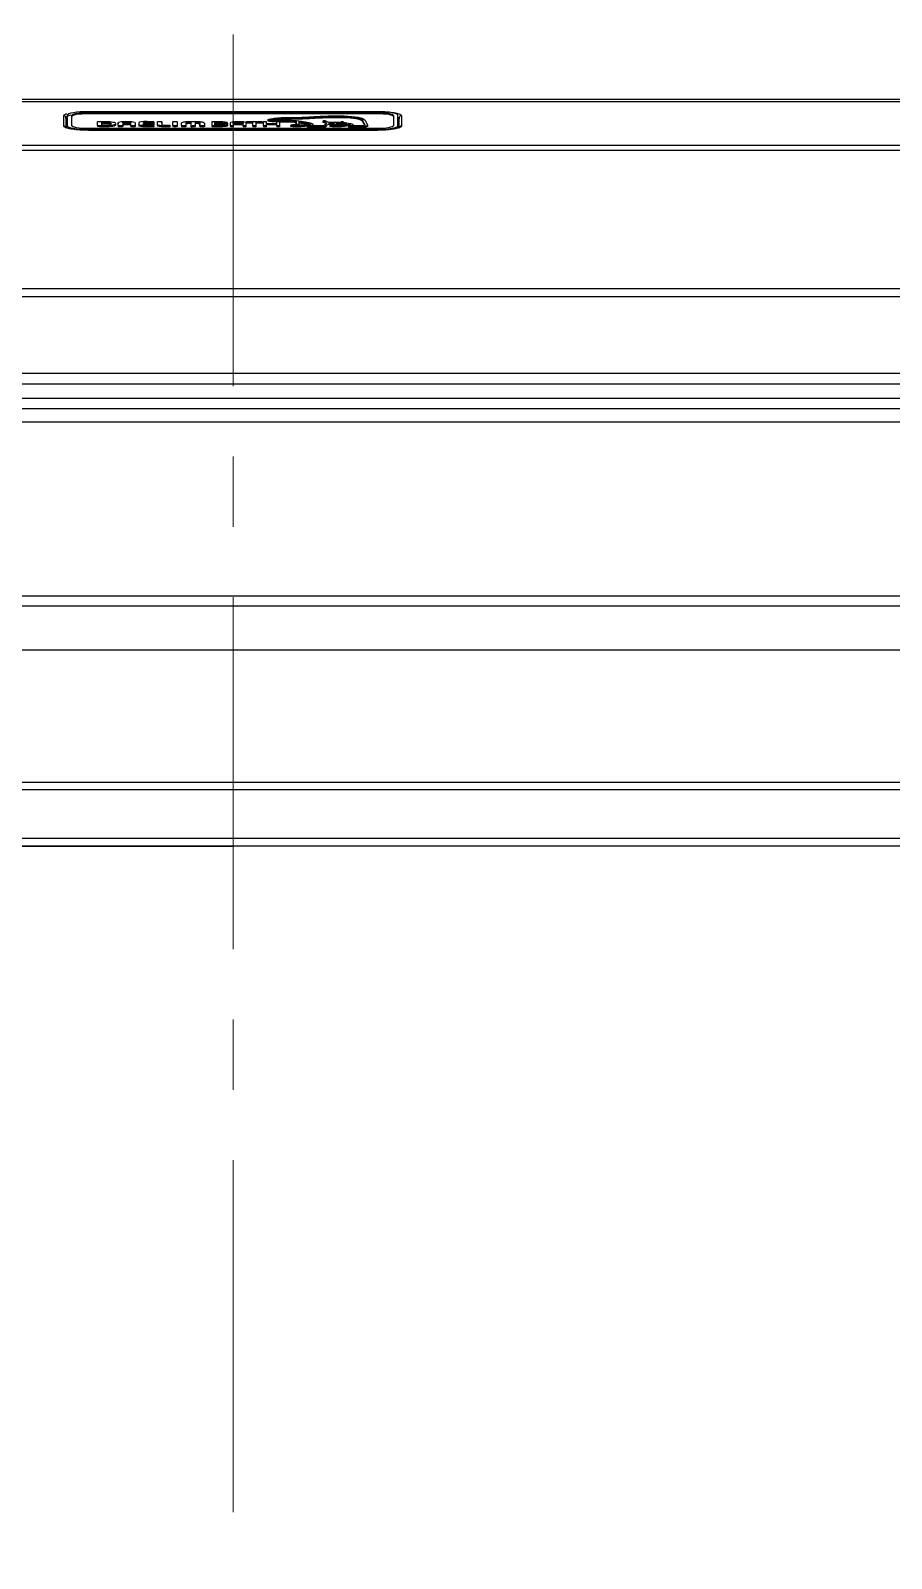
# Model space of a CAD drawing. Extents: x 612 to 6849, y -547 to 2005.
# Drawn here: x 2198.3 to 2320.7, y 98.2 to 315.4 of the extents above; entities that cross this region are included whole.
import ezdxf

# ---------------------------------------------------------------- set-up
doc = ezdxf.new("R2010")
doc.units = 0
doc.header["$LTSCALE"] = 20
doc.header["$MEASUREMENT"] = 0
doc.linetypes.add('CENTER', pattern=[2, 1.25, -0.25, 0.25, -0.25])
doc.layers.add('1', color=7, linetype='CONTINUOUS')

msp = doc.modelspace()

# ---------------------------------------------------------------- linework, layer by layer
at = {"layer": '1', "color": 1, "linetype": 'CENTER', "lineweight": 0, "ltscale": 2}
msp.add_line((2227.07, -215.16), (2227.07, 315.39), dxfattribs=at)
at = {"layer": '1', "color": 7, "linetype": 'Continuous'}
for p, q in [((2379.1, 305.58), (2075.04, 305.58)), ((2379.1, 305.27), (2075.04, 305.27)), ((2203, 301.82), (2203, 303.29)), ((2203.3, 303), (2203.3, 301.52)), ((2203.5, 303.34), (2203.5, 301.87)), ((2203.5, 301.57), (2203.5, 301.87)), ((2204.13, 301.87), (2204.13, 303.34)), ((2206.49, 303.87), (2206.49, 303.9)), ((2206.49, 303.9), (2247.5, 303.9)), ((2247.5, 303.86), (2206.49, 303.86)), ((2206.49, 303.75), (2206.49, 303.61)), ((2206.49, 303.75), (2247.5, 303.75)), ((2206.49, 303.61), (2247.5, 303.61)), ((2207.78, 301.91), (2207.78, 302.42)), ((2207.78, 301.91), (2207.78, 301.76)), ((2208.41, 301.96), (2208.41, 302.37)), ((2208.68, 301.86), (2208.68, 301.71)), ((2209.67, 301.89), (2209.67, 301.74)), ((2209.71, 302.23), (2209.71, 302.11)), ((2210.74, 301.9), (2210.74, 302.29)), ((2210.74, 301.9), (2210.74, 301.75)), ((2210.93, 301.87), (2210.93, 301.72)), ((2212.51, 302.22), (2211.37, 302.22)), ((2212.51, 302.13), (2211.37, 302.13)), ((2211.37, 302.13), (2211.37, 301.9)), ((2212.51, 301.98), (2211.37, 301.98)), ((2211.37, 301.9), (2211.37, 301.75)), ((2211.8, 302.37), (2211.8, 302.22)), ((2212.07, 302.37), (2212.07, 302.22)), ((2212.51, 302.29), (2212.51, 302.22)), ((2212.51, 301.9), (2212.51, 302.13)), ((2212.51, 301.9), (2212.51, 301.75)), ((2212.71, 301.87), (2212.71, 301.72)), ((2213.14, 302.29), (2213.14, 301.9)), ((2213.14, 301.9), (2213.14, 301.75)), ((2213.69, 302.31), (2213.69, 302.02)), ((2213.69, 302.02), (2213.69, 301.87)), ((2215.59, 302.22), (2214.33, 302.22)), ((2214.33, 302.02), (2214.33, 302.13)), ((2214.76, 302.37), (2214.76, 302.22)), ((2215.74, 302.37), (2214.76, 302.37)), ((2215.79, 301.96), (2214.76, 301.96)), ((2215.58, 302.13), (2215.58, 301.98)), ((2215.74, 302.22), (2215.68, 302.22)), ((2215.74, 302.46), (2215.79, 302.46)), ((2215.74, 302.37), (2215.74, 302.22)), ((2215.79, 302.37), (2215.74, 302.37)), ((2215.79, 302.22), (2215.74, 302.22)), ((2215.79, 301.87), (2215.75, 301.87)), ((2215.75, 301.87), (2215.75, 301.72)), ((2215.78, 302.19), (2215.78, 302.04)), ((2215.79, 302.37), (2215.79, 302.46)), ((2215.79, 302.37), (2215.79, 302.22)), ((2215.79, 301.87), (2215.79, 301.96)), ((2215.79, 301.87), (2215.79, 301.72)), ((2216.32, 302.05), (2216.32, 302.43)), ((2216.32, 302.05), (2216.32, 301.9)), ((2216.52, 302.46), (2216.76, 302.46)), ((2216.54, 301.9), (2216.54, 301.76)), ((2217.29, 301.86), (2217.29, 301.71)), ((2217.35, 301.96), (2218.07, 301.96)), ((2218.03, 301.87), (2218.03, 301.72)), ((2218.07, 301.87), (2218.03, 301.87)), ((2218.07, 301.96), (2218.07, 301.87)), ((2218.07, 301.87), (2218.07, 301.72)), ((2218.49, 301.9), (2218.49, 302.43)), ((2218.49, 301.9), (2218.49, 301.76)), ((2218.69, 302.46), (2218.93, 302.46)), ((2218.93, 301.87), (2218.69, 301.87)), ((2218.69, 301.87), (2218.69, 301.72)), ((2218.93, 301.87), (2218.93, 301.72)), ((2219.12, 302.43), (2219.12, 301.9)), ((2219.12, 301.9), (2219.12, 301.76)), ((2219.72, 301.9), (2219.72, 302.21)), ((2219.72, 301.9), (2219.72, 301.75)), ((2219.91, 301.87), (2219.91, 301.72)), ((2220.16, 301.87), (2219.91, 301.87)), ((2220.16, 301.87), (2220.16, 301.72)), ((2220.28, 301.87), (2220.28, 301.73)), ((2220.35, 302.25), (2220.35, 301.9)), ((2220.35, 302.25), (2220.35, 302.1)), ((2220.35, 302.1), (2220.35, 301.75)), ((2220.35, 301.9), (2220.35, 301.75)), ((2220.49, 302.34), (2220.49, 302.19)), ((2221.04, 302.36), (2221.04, 301.9)), ((2221.04, 301.9), (2221.04, 301.75)), ((2221.47, 301.87), (2221.24, 301.87)), ((2221.24, 301.87), (2221.24, 301.72)), ((2221.47, 301.87), (2221.47, 301.72)), ((2221.67, 302.36), (2221.67, 301.9)), ((2221.67, 301.9), (2221.67, 301.75)), ((2222.21, 302.34), (2222.21, 302.19)), ((2222.35, 302.25), (2222.35, 302.1)), ((2222.35, 301.9), (2222.35, 302.25)), ((2222.35, 301.75), (2222.35, 302.1)), ((2222.35, 301.9), (2222.35, 301.75)), ((2222.79, 301.87), (2222.55, 301.87)), ((2222.55, 301.87), (2222.55, 301.72)), ((2222.79, 301.87), (2222.79, 301.72)), ((2222.99, 302.21), (2222.99, 301.9)), ((2222.99, 301.9), (2222.99, 301.75)), ((2224.07, 301.89), (2224.07, 302.43)), ((2224.07, 301.89), (2224.07, 301.74)), ((2224.2, 301.87), (2224.2, 301.72)), ((2224.47, 302.2), (2224.47, 302.39)), ((2225.19, 302.2), (2224.47, 302.2)), ((2224.47, 301.93), (2224.47, 302.14)), ((2224.47, 302.14), (2225.25, 302.14)), ((2224.47, 301.99), (2225.25, 301.99)), ((2224.68, 301.86), (2224.68, 301.71)), ((2225.2, 302.39), (2225.2, 302.25)), ((2225.25, 302.14), (2225.25, 301.99)), ((2225.79, 301.89), (2225.79, 301.74)), ((2226.09, 302.21), (2226.09, 302.13)), ((2226.28, 302.04), (2226.28, 301.89)), ((2226.7, 301.88), (2226.7, 302.3)), ((2226.7, 301.88), (2226.7, 301.73)), ((2227.02, 301.87), (2226.78, 301.87)), ((2226.78, 301.87), (2226.78, 301.72)), ((2227.02, 301.87), (2227.02, 301.72)), ((2227.1, 302.2), (2227.1, 302.3)), ((2228.48, 302.2), (2227.1, 302.2)), ((2227.1, 302.14), (2227.1, 301.88)), ((2228.48, 302.14), (2227.1, 302.14)), ((2228.48, 301.99), (2227.1, 301.99)), ((2227.1, 301.88), (2227.1, 301.73)), ((2227.67, 302.4), (2227.67, 302.25)), ((2228.37, 302.37), (2228.37, 302.23)), ((2228.48, 302.3), (2228.48, 302.2)), ((2228.48, 301.88), (2228.48, 302.14)), ((2228.48, 301.88), (2228.48, 301.73)), ((2228.56, 301.87), (2228.56, 301.72)), ((2228.8, 301.87), (2228.56, 301.87)), ((2228.8, 301.87), (2228.8, 301.72)), ((2228.88, 302.3), (2228.88, 301.88)), ((2228.88, 301.88), (2228.88, 301.73)), ((2228.96, 302.41), (2228.96, 302.44)), ((2228.96, 302.41), (2228.96, 302.26)), ((2229.03, 302.45), (2231.13, 302.45)), ((2229.88, 302.39), (2229.03, 302.39)), ((2229.03, 302.39), (2229.03, 302.25)), ((2229.88, 302.25), (2229.03, 302.25)), ((2229.88, 301.88), (2229.88, 302.39)), ((2229.88, 301.88), (2229.88, 301.73)), ((2229.96, 301.87), (2229.96, 301.72)), ((2230.2, 301.87), (2229.96, 301.87)), ((2230.2, 301.87), (2230.2, 301.72)), ((2230.28, 302.39), (2230.28, 301.88)), ((2231.13, 302.39), (2230.28, 302.39)), ((2231.13, 302.25), (2230.28, 302.25)), ((2230.28, 301.88), (2230.28, 301.73)), ((2231.13, 302.39), (2231.13, 302.25)), ((2231.21, 302.44), (2231.21, 302.41)), ((2231.21, 302.41), (2231.21, 302.26)), ((2231.39, 301.88), (2231.39, 302.44)), ((2231.39, 301.88), (2231.39, 301.73)), ((2231.47, 302.45), (2231.7, 302.45)), ((2231.47, 301.87), (2231.47, 301.72)), ((2231.7, 301.87), (2231.47, 301.87)), ((2231.7, 301.87), (2231.7, 301.72)), ((2231.79, 302.44), (2231.79, 302.2)), ((2231.79, 302.2), (2233.27, 302.2)), ((2233.27, 302.14), (2231.79, 302.14)), ((2231.79, 302.14), (2231.79, 301.88)), ((2233.27, 301.99), (2231.79, 301.99)), ((2231.79, 301.88), (2231.79, 301.73)), ((2232.54, 302.85), (2232.55, 302.86)), ((2232.87, 302.82), (2232.89, 302.83)), ((2232.87, 302.82), (2232.87, 302.67)), ((2232.87, 302.67), (2232.89, 302.68)), ((2232.89, 302.83), (2232.89, 302.68)), ((2233.04, 302.79), (2233.04, 302.65)), ((2233.21, 302.54), (2233.21, 302.4)), ((2233.7, 302.54), (2233.21, 302.54)), ((2233.27, 302.39), (2233.21, 302.4)), ((2233.72, 302.6), (2233.23, 302.61)), ((2233.27, 302.2), (2233.27, 302.44)), ((2233.27, 301.88), (2233.27, 302.14)), ((2233.27, 301.88), (2233.27, 301.73)), ((2233.35, 302.45), (2233.58, 302.45)), ((2233.35, 301.87), (2233.35, 301.72)), ((2233.58, 301.87), (2233.35, 301.87)), ((2233.36, 302.75), (2233.36, 302.61)), ((2233.58, 301.87), (2233.58, 301.72)), ((2233.66, 302.44), (2233.66, 301.88)), ((2233.7, 302.39), (2233.66, 302.39)), ((2233.66, 301.88), (2233.66, 301.73)), ((2233.7, 302.54), (2233.7, 302.39)), ((2234.46, 303.03), (2234.93, 303.03)), ((2234.47, 302.96), (2234.47, 302.82)), ((2234.47, 302.96), (2234.93, 302.96)), ((2234.47, 302.82), (2234.52, 302.82)), ((2234.53, 302.87), (2234.53, 302.72)), ((2234.72, 302.87), (2234.72, 302.73)), ((2234.81, 302.8), (2234.81, 302.65)), ((2234.93, 302.96), (2234.93, 302.94)), ((2234.99, 302.79), (2234.99, 302.64)), ((2235.76, 301.98), (2235.76, 301.93)), ((2236.76, 301.93), (2235.76, 301.93)), ((2235.76, 301.87), (2235.76, 301.72)), ((2236.76, 301.87), (2235.76, 301.87)), ((2235.94, 302.48), (2235.94, 302.33)), ((2236.76, 301.87), (2236.76, 301.72)), ((2238.03, 302.13), (2238.03, 301.98)), ((2238.14, 301.88), (2238.14, 301.83)), ((2239.87, 302.51), (2239.87, 302.36)), ((2240.84, 301.95), (2240.84, 301.81)), ((2241.32, 301.98), (2241.32, 301.93)), ((2242.47, 301.93), (2241.33, 301.93)), ((2241.36, 301.87), (2241.36, 301.72)), ((2242.47, 301.87), (2241.36, 301.87)), ((2241.37, 302.26), (2241.37, 302.12)), ((2241.42, 302.21), (2241.42, 302.16)), ((2242.47, 301.87), (2242.47, 301.72)), ((2242.7, 302.26), (2242.7, 302.11)), ((2243.5, 302.08), (2243.5, 301.94)), ((2245.45, 302.64), (2245.45, 302.49)), ((2245.45, 302.64), (2245.5, 302.51)), ((2245.45, 302.49), (2245.5, 302.37)), ((2245.5, 302.51), (2245.5, 302.37)), ((2245.61, 302.31), (2245.82, 301.99)), ((2245.61, 302.31), (2245.61, 302.17)), ((2245.61, 302.17), (2245.82, 301.85)), ((2245.83, 302.64), (2245.88, 302.52)), ((2245.98, 302.32), (2246.19, 302)), ((2247.5, 303.87), (2247.5, 303.9)), ((2247.5, 303.75), (2247.5, 303.61)), ((2249.86, 303.34), (2249.86, 301.87)), ((2250.5, 301.87), (2250.5, 303.34)), ((2250.5, 301.57), (2250.5, 301.87)), ((2250.7, 301.52), (2250.7, 303)), ((2251, 303.29), (2251, 301.82)), ((2247.5, 301.46), (2206.49, 301.46)), ((2206.49, 301.22), (2206.49, 301.35)), ((2206.49, 301.35), (2247.5, 301.35)), ((2247.5, 301.21), (2206.49, 301.21)), ((2247.5, 301.21), (2206.49, 301.21)), ((2206.49, 301.21), (2206.49, 301.21)), ((2215.79, 301.72), (2215.75, 301.72)), ((2218.07, 301.72), (2218.03, 301.72)), ((2218.93, 301.72), (2218.69, 301.72)), ((2220.16, 301.72), (2219.91, 301.72)), ((2221.47, 301.72), (2221.24, 301.72)), ((2222.79, 301.72), (2222.55, 301.72)), ((2227.02, 301.72), (2226.78, 301.72)), ((2228.8, 301.72), (2228.56, 301.72)), ((2230.2, 301.72), (2229.96, 301.72)), ((2231.7, 301.72), (2231.47, 301.72)), ((2233.58, 301.72), (2233.35, 301.72)), ((2236.76, 301.72), (2235.76, 301.72)), ((2238.1, 301.77), (2238.1, 301.62)), ((2239.53, 301.77), (2238.1, 301.77)), ((2239.53, 301.62), (2238.1, 301.62)), ((2239.53, 301.83), (2238.11, 301.83)), ((2239.53, 301.77), (2239.53, 301.62)), ((2242.47, 301.72), (2241.36, 301.72)), ((2245.38, 301.77), (2243.96, 301.77)), ((2243.96, 301.77), (2243.96, 301.62)), ((2245.38, 301.62), (2243.96, 301.62)), ((2245.38, 301.83), (2243.98, 301.83)), ((2245.38, 301.77), (2245.38, 301.62)), ((2247.5, 301.22), (2247.5, 301.35)), ((2247.5, 301.21), (2247.5, 301.21)), ((2082.54, 299.12), (2371.6, 299.12)), ((2082.54, 298.37), (2371.6, 298.37)), ((2028.95, 278.72), (2425.19, 278.72)), ((2425.09, 277.56), (2029.05, 277.56)), ((2084.8, 266.7), (2369.34, 266.7)), ((2369.34, 265.14), (2084.8, 265.14)), ((2084.8, 263.15), (2369.34, 263.15)), ((2084.8, 261.7), (2369.34, 261.7)), ((2369.74, 259.74), (2084.39, 259.74)), ((2083.75, 235.06), (2370.39, 235.06)), ((2370.39, 233.56), (2083.75, 233.56)), ((2365.51, 227.34), (2088.63, 227.34)), ((2087.66, 208.56), (2366.48, 208.56)), ((2366.48, 207.47), (2087.66, 207.47)), ((2113.08, 200.59), (2341.05, 200.59)), ((2036.46, 199.47), (2227.07, 199.47)), ((2342.3, 199.47), (2111.83, 199.47)), ((2417.67, 199.47), (2227.07, 199.47))]:
    msp.add_line(p, q, dxfattribs=at)
for centre, start_param, end_param in [((2203, 303), 3.141593, 4.712389), ((2251, 303), 4.712389, 6.283185), ((2203, 301.52), 3.141593, 4.712389), ((2251, 301.52), 4.712389, 6.283185)]:
    msp.add_ellipse(centre, major_axis=(-0.3, 0), ratio=0.984808, start_param=start_param, end_param=end_param, dxfattribs=at)
for points, knots in [([(2203, 303.29), (2203, 303.37), (2203.07, 303.44), (2203.28, 303.53), (2203.34, 303.56), (2203.42, 303.58)], [0, 0, 0, 0, 0.727953, 0.727953, 1, 1, 1, 1]), ([(2203.3, 302.85), (2203.3, 302.87), (2203.3, 302.89), (2203.33, 302.95), (2203.38, 302.99), (2203.46, 303.03)], [0, 0, 0, 0, 0.299096, 0.299096, 1, 1, 1, 1]), ([(2208.68, 301.86), (2208.46, 301.86), (2208.24, 301.86), (2207.89, 301.87), (2207.77, 301.88), (2207.78, 301.91)], [0, 0, 0, 0, 0.5, 0.5, 1, 1, 1, 1]), ([(2207.78, 302.42), (2207.79, 302.45), (2207.88, 302.46), (2208.02, 302.46), (2208.33, 302.46), (2208.67, 302.47), (2209.36, 302.46), (2209.74, 302.44), (2210.22, 302.35), (2210.36, 302.28), (2210.34, 302.22)], [0, 0, 0, 0, 0.25, 0.25, 0.25, 0.5, 0.5, 0.75, 0.75, 1, 1, 1, 1]), ([(2208.41, 302.37), (2208.57, 302.37), (2208.73, 302.37), (2209.11, 302.37), (2209.36, 302.36), (2209.65, 302.31), (2209.71, 302.26), (2209.71, 302.23)], [0, 0, 0, 0, 0.333333, 0.333333, 0.666667, 0.666667, 1, 1, 1, 1]), ([(2208.41, 302.22), (2208.57, 302.22), (2208.73, 302.22), (2209.11, 302.22), (2209.36, 302.21), (2209.65, 302.16), (2209.71, 302.11), (2209.71, 302.08)], [0, 0, 0, 0, 0.333333, 0.333333, 0.666667, 0.666667, 1, 1, 1, 1]), ([(2210.34, 302.22), (2210.35, 302.18), (2210.34, 302.14), (2210.33, 302.09), (2210.32, 302.01), (2210.12, 301.93), (2209.67, 301.89)], [0, 0, 0, 0, 0.5, 0.5, 0.5, 1, 1, 1, 1]), ([(2210.34, 302.02), (2210.34, 301.99), (2210.34, 301.97), (2210.33, 301.95), (2210.32, 301.86), (2210.12, 301.78), (2209.67, 301.74)], [0, 0, 0, 0, 0.349648, 0.349648, 0.349648, 1, 1, 1, 1]), ([(2211.37, 301.9), (2211.37, 301.88), (2211.29, 301.87), (2211.1, 301.87), (2211.02, 301.87), (2210.93, 301.87)], [0, 0, 0, 0, 0.5, 0.5, 1, 1, 1, 1]), ([(2211.37, 302.22), (2211.37, 302.25), (2211.37, 302.27), (2211.37, 302.31), (2211.38, 302.34), (2211.53, 302.37), (2211.7, 302.37), (2211.8, 302.37)], [0, 0, 0, 0, 0.333333, 0.333333, 0.666667, 0.666667, 1, 1, 1, 1]), ([(2212.07, 302.47), (2212.35, 302.46), (2212.63, 302.46), (2213.08, 302.39), (2213.15, 302.34), (2213.14, 302.29)], [0, 0, 0, 0, 0.5, 0.5, 1, 1, 1, 1]), ([(2212.07, 302.37), (2212.18, 302.37), (2212.36, 302.37), (2212.51, 302.34), (2212.51, 302.31), (2212.51, 302.29)], [0, 0, 0, 0, 0.5, 0.5, 1, 1, 1, 1]), ([(2213.14, 301.9), (2213.14, 301.9), (2213.14, 301.89), (2213.11, 301.88), (2213.09, 301.88), (2213.03, 301.87), (2212.99, 301.87), (2212.87, 301.87), (2212.79, 301.87), (2212.71, 301.87)], [0, 0, 0, 0, 0.25, 0.25, 0.5, 0.5, 0.75, 0.75, 1, 1, 1, 1]), ([(2215.75, 301.87), (2215.43, 301.85), (2214.85, 301.86), (2214.54, 301.86), (2214.03, 301.87), (2213.65, 301.93), (2213.69, 302.02)], [0, 0, 0, 0, 0.5, 0.5, 0.5, 1, 1, 1, 1]), ([(2215.75, 301.72), (2215.43, 301.71), (2214.85, 301.71), (2214.54, 301.72), (2214.03, 301.72), (2213.65, 301.78), (2213.69, 301.87)], [0, 0, 0, 0, 0.5, 0.5, 0.5, 1, 1, 1, 1]), ([(2214.33, 302.22), (2214.33, 302.25), (2214.33, 302.28), (2214.33, 302.32), (2214.32, 302.34), (2214.45, 302.37), (2214.66, 302.37), (2214.76, 302.37)], [0, 0, 0, 0, 0.333333, 0.333333, 0.666667, 0.666667, 1, 1, 1, 1]), ([(2214.76, 301.96), (2214.66, 301.96), (2214.48, 301.96), (2214.32, 301.98), (2214.32, 302), (2214.33, 302.02)], [0, 0, 0, 0, 0.5, 0.5, 1, 1, 1, 1]), ([(2215.78, 302.19), (2215.78, 302.18), (2215.78, 302.17), (2215.78, 302.14), (2215.69, 302.13), (2215.58, 302.13)], [0, 0, 0, 0, 0.5, 0.5, 1, 1, 1, 1]), ([(2215.78, 302.04), (2215.78, 302.03), (2215.78, 302.02), (2215.78, 301.99), (2215.69, 301.98), (2215.58, 301.98)], [0, 0, 0, 0, 0.5, 0.5, 1, 1, 1, 1]), ([(2216.54, 301.9), (2216.39, 301.93), (2216.33, 301.97), (2216.32, 302), (2216.32, 302.02), (2216.32, 302.03), (2216.32, 302.05)], [0, 0, 0, 0, 0.5, 0.5, 0.5, 1, 1, 1, 1]), ([(2216.54, 301.76), (2216.39, 301.78), (2216.33, 301.82), (2216.32, 301.86), (2216.32, 301.87), (2216.32, 301.89), (2216.32, 301.9)], [0, 0, 0, 0, 0.5, 0.5, 0.5, 1, 1, 1, 1]), ([(2216.76, 302.46), (2216.87, 302.46), (2216.96, 302.45), (2216.96, 302.43), (2216.96, 302.29), (2216.95, 302.15), (2216.95, 302.01)], [0, 0, 0, 0, 0.5, 0.5, 0.5, 1, 1, 1, 1]), ([(2216.83, 302.31), (2216.9, 302.31), (2216.96, 302.29), (2216.96, 302.28), (2216.96, 302.23), (2216.96, 302.18), (2216.95, 302.12)], [0, 0, 0, 0, 0.672868, 0.672868, 0.672868, 1, 1, 1, 1]), ([(2216.95, 302.01), (2216.95, 302), (2216.95, 301.99), (2217.06, 301.96), (2217.25, 301.96), (2217.35, 301.96)], [0, 0, 0, 0, 0.5, 0.5, 1, 1, 1, 1]), ([(2219.72, 302.21), (2219.72, 302.26), (2219.73, 302.34), (2220.07, 302.43), (2220.3, 302.45), (2220.56, 302.45)], [0, 0, 0, 0, 0.5, 0.5, 1, 1, 1, 1]), ([(2219.91, 301.87), (2219.85, 301.87), (2219.8, 301.87), (2219.73, 301.88), (2219.72, 301.89), (2219.72, 301.9)], [0, 0, 0, 0, 0.5, 0.5, 1, 1, 1, 1]), ([(2220.56, 302.45), (2220.82, 302.46), (2221.09, 302.46), (2221.6, 302.46), (2221.9, 302.46), (2222.4, 302.45), (2222.63, 302.43), (2222.98, 302.34), (2222.99, 302.26), (2222.99, 302.21)], [0, 0, 0, 0, 0.25, 0.25, 0.5, 0.5, 0.75, 0.75, 1, 1, 1, 1]), ([(2221.04, 301.9), (2221.04, 301.89), (2221.05, 301.88), (2221.13, 301.87), (2221.18, 301.87), (2221.24, 301.87)], [0, 0, 0, 0, 0.5, 0.5, 1, 1, 1, 1]), ([(2221.67, 301.9), (2221.67, 301.89), (2221.65, 301.88), (2221.58, 301.87), (2221.53, 301.87), (2221.47, 301.87)], [0, 0, 0, 0, 0.5, 0.5, 1, 1, 1, 1]), ([(2222.55, 301.87), (2222.5, 301.87), (2222.46, 301.87), (2222.38, 301.88), (2222.35, 301.89), (2222.35, 301.9)], [0, 0, 0, 0, 0.5, 0.5, 1, 1, 1, 1]), ([(2222.99, 301.9), (2222.99, 301.89), (2222.97, 301.88), (2222.9, 301.87), (2222.85, 301.87), (2222.79, 301.87)], [0, 0, 0, 0, 0.5, 0.5, 1, 1, 1, 1]), ([(2224.87, 302.46), (2225.29, 302.46), (2225.94, 302.45), (2226.16, 302.38), (2226.31, 302.33), (2226.31, 302.25), (2226.09, 302.21)], [0, 0, 0, 0, 0.5, 0.5, 0.5, 1, 1, 1, 1]), ([(2225.2, 302.39), (2225.57, 302.38), (2225.88, 302.38), (2225.86, 302.29), (2225.85, 302.23), (2225.53, 302.2), (2225.19, 302.2)], [0, 0, 0, 0, 0.5, 0.5, 0.5, 1, 1, 1, 1]), ([(2227.1, 302.3), (2227.1, 302.32), (2227.11, 302.35), (2227.29, 302.39), (2227.5, 302.4), (2227.67, 302.4)], [0, 0, 0, 0, 0.5, 0.5, 1, 1, 1, 1]), ([(2227.67, 302.4), (2227.76, 302.4), (2227.84, 302.4), (2228.08, 302.4), (2228.26, 302.39), (2228.37, 302.37)], [0, 0, 0, 0, 0.5, 0.5, 1, 1, 1, 1]), ([(2227.67, 302.25), (2227.76, 302.25), (2227.84, 302.25), (2228.08, 302.25), (2228.26, 302.25), (2228.37, 302.23)], [0, 0, 0, 0, 0.5, 0.5, 1, 1, 1, 1]), ([(2233.21, 302.54), (2232.82, 302.55), (2232.27, 302.59), (2232.08, 302.65), (2231.96, 302.69), (2231.99, 302.73), (2232.11, 302.77), (2232.17, 302.78), (2232.26, 302.8), (2232.42, 302.83), (2232.49, 302.84), (2232.54, 302.85)], [0, 0, 0, 0, 0.25, 0.25, 0.25, 0.5, 0.5, 0.5, 0.75, 0.75, 1, 1, 1, 1]), ([(2233.21, 302.4), (2232.82, 302.4), (2232.27, 302.44), (2232.08, 302.5), (2231.96, 302.54), (2231.99, 302.58), (2232.11, 302.62), (2232.16, 302.63), (2232.22, 302.64), (2232.28, 302.65)], [0, 0, 0, 0, 0.363314, 0.363314, 0.363314, 0.726629, 0.726629, 0.726629, 1, 1, 1, 1]), ([(2233.23, 302.61), (2232.98, 302.61), (2232.54, 302.64), (2232.41, 302.68), (2232.36, 302.7), (2232.38, 302.72), (2232.48, 302.75), (2232.55, 302.76), (2232.71, 302.79), (2232.8, 302.8), (2232.87, 302.82)], [0, 0, 0, 0, 0.25, 0.25, 0.25, 0.5, 0.5, 0.75, 0.75, 1, 1, 1, 1]), ([(2233.36, 302.75), (2233.29, 302.75), (2233.21, 302.75), (2233.12, 302.77), (2233.05, 302.78), (2233.04, 302.79)], [0, 0, 0, 0, 0.5, 0.5, 1, 1, 1, 1]), ([(2233.61, 302.81), (2233.68, 302.81), (2233.66, 302.8), (2233.57, 302.77), (2233.46, 302.76), (2233.36, 302.75)], [0, 0, 0, 0, 0.5, 0.5, 1, 1, 1, 1]), ([(2235.94, 302.48), (2235.73, 302.49), (2235.5, 302.51), (2235.27, 302.51), (2234.77, 302.53), (2234.21, 302.53), (2233.7, 302.54)], [0, 0, 0, 0, 0.5, 0.5, 0.5, 1, 1, 1, 1]), ([(2235.94, 302.33), (2235.73, 302.35), (2235.5, 302.36), (2235.27, 302.37), (2234.77, 302.38), (2234.21, 302.38), (2233.7, 302.39)], [0, 0, 0, 0, 0.5, 0.5, 0.5, 1, 1, 1, 1]), ([(2238.14, 301.88), (2238.76, 302), (2238.4, 302.18), (2237.87, 302.29), (2237.22, 302.43), (2236.35, 302.55), (2235.33, 302.58), (2234.82, 302.59), (2234.24, 302.6), (2233.72, 302.6)], [0, 0, 0, 0, 0.333333, 0.333333, 0.333333, 0.666667, 0.666667, 0.666667, 1, 1, 1, 1]), ([(2234.53, 302.87), (2234.47, 302.88), (2234.48, 302.89), (2234.53, 302.9), (2234.68, 302.93), (2234.94, 302.96), (2235.15, 302.93), (2235.27, 302.92), (2235.34, 302.9), (2235.3, 302.84), (2235.15, 302.8), (2234.99, 302.79)], [0, 0, 0, 0, 0.25, 0.25, 0.25, 0.5, 0.5, 0.5, 0.75, 0.75, 1, 1, 1, 1]), ([(2234.88, 302.83), (2234.95, 302.84), (2235.02, 302.86), (2235.04, 302.88), (2235.03, 302.89), (2234.89, 302.9), (2234.78, 302.88), (2234.72, 302.87)], [0, 0, 0, 0, 0.333333, 0.333333, 0.666667, 0.666667, 1, 1, 1, 1]), ([(2234.93, 303.03), (2235.41, 303.03), (2235.95, 303.03), (2236.41, 303.05), (2237.05, 303.07), (2237.68, 303.11), (2238.29, 303.14), (2239.05, 303.19), (2239.8, 303.23), (2240.59, 303.26), (2242.09, 303.3), (2243.77, 303.28), (2244.85, 303.07), (2245.45, 302.95), (2245.73, 302.8), (2245.83, 302.64)], [0, 0, 0, 0, 0.2, 0.2, 0.2, 0.4, 0.4, 0.4, 0.6, 0.6, 0.6, 0.8, 0.8, 0.8, 1, 1, 1, 1]), ([(2234.93, 302.96), (2235.44, 302.97), (2235.99, 302.96), (2236.49, 302.98), (2237.15, 303.01), (2237.78, 303.04), (2238.42, 303.08), (2239.15, 303.13), (2239.89, 303.17), (2240.65, 303.19), (2242.02, 303.23), (2243.59, 303.21), (2244.57, 303.02), (2245.12, 302.92), (2245.36, 302.78), (2245.45, 302.64)], [0, 0, 0, 0, 0.2, 0.2, 0.2, 0.4, 0.4, 0.4, 0.6, 0.6, 0.6, 0.8, 0.8, 0.8, 1, 1, 1, 1]), ([(2234.93, 302.82), (2235.44, 302.82), (2235.99, 302.82), (2236.49, 302.84), (2237.15, 302.86), (2237.78, 302.9), (2238.42, 302.93), (2239.15, 302.98), (2239.89, 303.02), (2240.65, 303.04), (2242.02, 303.08), (2243.59, 303.07), (2244.57, 302.87), (2245.12, 302.77), (2245.36, 302.63), (2245.45, 302.49)], [0, 0, 0, 0, 0.2, 0.2, 0.2, 0.4, 0.4, 0.4, 0.6, 0.6, 0.6, 0.8, 0.8, 0.8, 1, 1, 1, 1]), ([(2235.17, 302.78), (2235.28, 302.77), (2235.33, 302.75), (2235.3, 302.69), (2235.15, 302.65), (2234.99, 302.64)], [0, 0, 0, 0, 0.488769, 0.488769, 1, 1, 1, 1]), ([(2235.76, 301.87), (2235.62, 301.87), (2235.48, 301.87), (2235.3, 301.91), (2235.26, 301.93), (2235.28, 301.97), (2235.42, 302.01), (2235.54, 302.02)], [0, 0, 0, 0, 0.333333, 0.333333, 0.666667, 0.666667, 1, 1, 1, 1]), ([(2235.54, 302.02), (2235.93, 302.08), (2236.07, 302.13), (2236.1, 302.22), (2236.12, 302.29), (2236.07, 302.41), (2235.94, 302.48)], [0, 0, 0, 0, 0.5, 0.5, 0.5, 1, 1, 1, 1]), ([(2235.76, 301.93), (2235.7, 301.93), (2235.65, 301.94), (2235.65, 301.96), (2235.72, 301.97), (2235.76, 301.98)], [0, 0, 0, 0, 0.5, 0.5, 1, 1, 1, 1]), ([(2235.76, 301.98), (2236.24, 302.04), (2236.43, 302.11), (2236.46, 302.22), (2236.48, 302.29), (2236.44, 302.37), (2236.36, 302.44)], [0, 0, 0, 0, 0.5, 0.5, 0.5, 1, 1, 1, 1]), ([(2235.76, 301.83), (2236.24, 301.89), (2236.43, 301.96), (2236.46, 302.07), (2236.47, 302.11), (2236.46, 302.15), (2236.44, 302.2)], [0, 0, 0, 0, 0.636816, 0.636816, 0.636816, 1, 1, 1, 1]), ([(2236.03, 301.99), (2236.07, 302.02), (2236.09, 302.04), (2236.1, 302.07), (2236.12, 302.14), (2236.07, 302.26), (2235.94, 302.33)], [0, 0, 0, 0, 0.249337, 0.249337, 0.249337, 1, 1, 1, 1]), ([(2238.1, 301.77), (2237.87, 301.77), (2237.68, 301.8), (2237.63, 301.87), (2237.77, 301.91), (2237.9, 301.93)], [0, 0, 0, 0, 0.5, 0.5, 1, 1, 1, 1]), ([(2238.11, 301.83), (2238.06, 301.83), (2238.01, 301.84), (2238.01, 301.86), (2238.1, 301.88), (2238.14, 301.88)], [0, 0, 0, 0, 0.5, 0.5, 1, 1, 1, 1]), ([(2239.87, 302.51), (2240.06, 302.45), (2240.21, 302.37), (2240.28, 302.3), (2240.44, 302.15), (2240.3, 302), (2239.83, 301.86), (2239.76, 301.84), (2239.67, 301.83), (2239.53, 301.83)], [0, 0, 0, 0, 0.333333, 0.333333, 0.333333, 0.666667, 0.666667, 0.666667, 1, 1, 1, 1]), ([(2240.66, 302.28), (2240.8, 302.12), (2240.64, 301.97), (2240.16, 301.83), (2240.02, 301.79), (2239.8, 301.77), (2239.53, 301.77)], [0, 0, 0, 0, 0.5, 0.5, 0.5, 1, 1, 1, 1]), ([(2240.14, 302.54), (2240.1, 302.55), (2240, 302.56), (2239.83, 302.54), (2239.82, 302.52), (2239.87, 302.51)], [0, 0, 0, 0, 0.5, 0.5, 1, 1, 1, 1]), ([(2239.87, 302.36), (2240.06, 302.3), (2240.21, 302.22), (2240.28, 302.16), (2240.28, 302.15), (2240.28, 302.15), (2240.29, 302.15)], [0, 0, 0, 0, 0.981385, 0.981385, 0.981385, 1, 1, 1, 1]), ([(2241.36, 301.87), (2241.22, 301.87), (2241.06, 301.87), (2240.87, 301.91), (2240.81, 301.93), (2240.84, 301.95)], [0, 0, 0, 0, 0.5, 0.5, 1, 1, 1, 1]), ([(2241.06, 302.02), (2241.34, 302.06), (2241.44, 302.11), (2241.44, 302.17), (2241.44, 302.19), (2241.43, 302.2), (2241.42, 302.21)], [0, 0, 0, 0, 0.5, 0.5, 0.5, 1, 1, 1, 1]), ([(2241.33, 301.93), (2241.27, 301.93), (2241.23, 301.94), (2241.23, 301.96), (2241.28, 301.97), (2241.32, 301.98)], [0, 0, 0, 0, 0.5, 0.5, 1, 1, 1, 1]), ([(2241.32, 301.98), (2241.65, 302.03), (2241.8, 302.09), (2241.8, 302.17), (2241.8, 302.19), (2241.79, 302.2), (2241.78, 302.22)], [0, 0, 0, 0, 0.5, 0.5, 0.5, 1, 1, 1, 1]), ([(2241.79, 302), (2241.8, 302.01), (2241.8, 302.02), (2241.8, 302.03), (2241.8, 302.04), (2241.79, 302.06), (2241.78, 302.07)], [0, 0, 0, 0, 0.080908, 0.080908, 0.080908, 1, 1, 1, 1]), ([(2242.74, 302.41), (2242.73, 302.43), (2242.69, 302.44), (2242.46, 302.44), (2242.4, 302.42), (2242.42, 302.37), (2242.46, 302.35), (2242.52, 302.32)], [0, 0, 0, 0, 0.333333, 0.333333, 0.666667, 0.666667, 1, 1, 1, 1]), ([(2243.98, 301.83), (2243.92, 301.83), (2243.88, 301.84), (2243.88, 301.87), (2244.09, 301.9), (2244.22, 301.96), (2244.21, 302), (2244.11, 302.04), (2243.95, 302.1), (2243.71, 302.15), (2243.46, 302.19), (2243.14, 302.26), (2242.77, 302.32), (2242.74, 302.41)], [0, 0, 0, 0, 0.2, 0.2, 0.4, 0.4, 0.6, 0.6, 0.6, 0.8, 0.8, 0.8, 1, 1, 1, 1]), ([(2243.96, 301.77), (2243.73, 301.77), (2243.54, 301.78), (2243.42, 301.88), (2243.72, 301.91), (2243.8, 301.95), (2243.84, 301.97), (2243.83, 301.99), (2243.7, 302.04), (2243.6, 302.06), (2243.5, 302.08)], [0, 0, 0, 0, 0.25, 0.25, 0.5, 0.5, 0.5, 0.75, 0.75, 1, 1, 1, 1]), ([(2246.19, 302), (2246.23, 301.94), (2246.21, 301.86), (2245.94, 301.81), (2245.8, 301.79), (2245.58, 301.77), (2245.38, 301.77)], [0, 0, 0, 0, 0.5, 0.5, 0.5, 1, 1, 1, 1]), ([(2245.77, 301.89), (2245.75, 301.88), (2245.71, 301.87), (2245.67, 301.86), (2245.6, 301.85), (2245.48, 301.83), (2245.38, 301.83)], [0, 0, 0, 0, 0.210676, 0.210676, 0.210676, 1, 1, 1, 1]), ([(2246.19, 301.85), (2246.23, 301.79), (2246.21, 301.72), (2245.94, 301.67), (2245.8, 301.64), (2245.58, 301.62), (2245.38, 301.62)], [0, 0, 0, 0, 0.5, 0.5, 0.5, 1, 1, 1, 1]), ([(2247.5, 303.9), (2247.91, 303.9), (2248.34, 303.89), (2249.09, 303.84), (2249.44, 303.8), (2250.04, 303.72), (2250.3, 303.66), (2250.7, 303.55), (2250.85, 303.48), (2250.97, 303.37), (2251, 303.33), (2251, 303.29)], [0, 0, 0, 0, 0.229654, 0.229654, 0.443273, 0.443273, 0.658699, 0.658699, 0.875871, 0.875871, 1, 1, 1, 1]), ([(2250.54, 303.02), (2250.6, 302.99), (2250.64, 302.96), (2250.69, 302.9), (2250.7, 302.88), (2250.7, 302.85)], [0, 0, 0, 0, 0.599189, 0.599189, 1, 1, 1, 1]), ([(2206.49, 301.21), (2206.08, 301.21), (2205.65, 301.22), (2204.9, 301.27), (2204.55, 301.31), (2203.95, 301.4), (2203.69, 301.45), (2203.29, 301.57), (2203.14, 301.63), (2203.02, 301.74), (2203, 301.78), (2203, 301.82)], [0, 0, 0, 0, 0.229592, 0.229592, 0.443085, 0.443085, 0.658524, 0.658524, 0.875777, 0.875777, 1, 1, 1, 1]), ([(2208.68, 301.71), (2208.46, 301.72), (2208.24, 301.72), (2207.89, 301.72), (2207.77, 301.74), (2207.78, 301.76)], [0, 0, 0, 0, 0.5, 0.5, 1, 1, 1, 1]), ([(2211.37, 301.75), (2211.37, 301.73), (2211.29, 301.72), (2211.1, 301.72), (2211.02, 301.72), (2210.93, 301.72)], [0, 0, 0, 0, 0.5, 0.5, 1, 1, 1, 1]), ([(2213.14, 301.75), (2213.14, 301.75), (2213.14, 301.74), (2213.11, 301.73), (2213.09, 301.73), (2213.03, 301.72), (2212.99, 301.72), (2212.87, 301.72), (2212.79, 301.72), (2212.71, 301.72)], [0, 0, 0, 0, 0.25, 0.25, 0.5, 0.5, 0.75, 0.75, 1, 1, 1, 1]), ([(2219.91, 301.72), (2219.85, 301.72), (2219.8, 301.72), (2219.73, 301.74), (2219.72, 301.74), (2219.72, 301.75)], [0, 0, 0, 0, 0.5, 0.5, 1, 1, 1, 1]), ([(2221.04, 301.75), (2221.04, 301.74), (2221.05, 301.74), (2221.13, 301.72), (2221.18, 301.72), (2221.24, 301.72)], [0, 0, 0, 0, 0.5, 0.5, 1, 1, 1, 1]), ([(2221.67, 301.75), (2221.67, 301.74), (2221.65, 301.74), (2221.58, 301.72), (2221.53, 301.72), (2221.47, 301.72)], [0, 0, 0, 0, 0.5, 0.5, 1, 1, 1, 1]), ([(2222.55, 301.72), (2222.5, 301.72), (2222.46, 301.72), (2222.38, 301.73), (2222.35, 301.74), (2222.35, 301.75)], [0, 0, 0, 0, 0.5, 0.5, 1, 1, 1, 1]), ([(2222.99, 301.75), (2222.99, 301.74), (2222.97, 301.74), (2222.9, 301.72), (2222.85, 301.72), (2222.79, 301.72)], [0, 0, 0, 0, 0.5, 0.5, 1, 1, 1, 1]), ([(2235.76, 301.72), (2235.62, 301.72), (2235.48, 301.73), (2235.3, 301.76), (2235.26, 301.78), (2235.28, 301.81), (2235.28, 301.81), (2235.28, 301.81)], [0, 0, 0, 0, 0.480209, 0.480209, 0.960419, 0.960419, 1, 1, 1, 1]), ([(2238.1, 301.62), (2237.87, 301.62), (2237.68, 301.65), (2237.64, 301.7), (2237.67, 301.72), (2237.72, 301.74)], [0, 0, 0, 0, 0.671888, 0.671888, 1, 1, 1, 1]), ([(2240.35, 301.75), (2240.29, 301.72), (2240.23, 301.7), (2240.16, 301.68), (2240.02, 301.64), (2239.8, 301.62), (2239.53, 301.62)], [0, 0, 0, 0, 0.130317, 0.130317, 0.130317, 1, 1, 1, 1]), ([(2241.36, 301.72), (2241.22, 301.72), (2241.06, 301.73), (2240.87, 301.76), (2240.81, 301.78), (2240.84, 301.81)], [0, 0, 0, 0, 0.5, 0.5, 1, 1, 1, 1]), ([(2243.96, 301.62), (2243.73, 301.62), (2243.54, 301.64), (2243.45, 301.71), (2243.52, 301.73), (2243.6, 301.75)], [0, 0, 0, 0, 0.658761, 0.658761, 1, 1, 1, 1]), ([(2251, 301.82), (2251, 301.75), (2250.92, 301.67), (2250.63, 301.54), (2250.43, 301.48), (2249.93, 301.38), (2249.62, 301.33), (2248.94, 301.26), (2248.56, 301.24), (2247.95, 301.21), (2247.72, 301.21), (2247.5, 301.21)], [0, 0, 0, 0, 0.229684, 0.229684, 0.443247, 0.443247, 0.658693, 0.658693, 0.875881, 0.875881, 1, 1, 1, 1])]:
    msp.add_open_spline(points, degree=3, knots=knots, dxfattribs=at)
for points, degree in [([(2204, 303.35), (2203.56, 303.25), (2203.3, 303.13), (2203.3, 303)], 3), ([(2206.49, 303.86), (2204.85, 303.86), (2203.5, 303.63), (2203.5, 303.34)], 3), ([(2203.5, 301.87), (2203.5, 301.58), (2204.85, 301.35), (2206.49, 301.35)], 3), ([(2204.13, 303.34), (2204.13, 303.57), (2205.19, 303.75), (2206.49, 303.75)], 3), ([(2204.13, 303.2), (2204.13, 303.42), (2205.19, 303.61), (2206.49, 303.61)], 3), ([(2206.49, 301.46), (2205.19, 301.46), (2204.13, 301.64), (2204.13, 301.87)], 3), ([(2208.92, 301.96), (2208.75, 301.96), (2208.58, 301.96), (2208.41, 301.96)], 3), ([(2209.67, 301.89), (2209.4, 301.87), (2208.98, 301.86), (2208.68, 301.86)], 3), ([(2209.7, 302.09), (2209.68, 302.01), (2209.38, 301.95), (2208.92, 301.96)], 3), ([(2209.71, 302.23), (2209.71, 302.18), (2209.72, 302.13), (2209.7, 302.09)], 3), ([(2210.74, 302.29), (2210.73, 302.33), (2210.8, 302.39), (2210.97, 302.42)], 3), ([(2210.74, 302.3), (2210.74, 302.15)], 1), ([(2210.93, 301.87), (2210.83, 301.87), (2210.74, 301.88), (2210.74, 301.9)], 3), ([(2210.97, 302.42), (2211.18, 302.46), (2211.52, 302.47), (2211.81, 302.47)], 3), ([(2211.8, 302.37), (2211.89, 302.37), (2211.98, 302.37), (2212.07, 302.37)], 3), ([(2211.81, 302.47), (2211.9, 302.47), (2211.99, 302.47), (2212.07, 302.47)], 3), ([(2212.71, 301.87), (2212.6, 301.87), (2212.52, 301.88), (2212.51, 301.9)], 3), ([(2213.14, 301.75), (2213.14, 301.9)], 1), ([(2214.85, 302.47), (2214.21, 302.47), (2213.68, 302.43), (2213.69, 302.31)], 3), ([(2215.58, 302.13), (2215.16, 302.13), (2214.75, 302.13), (2214.33, 302.13)], 3), ([(2215.58, 301.98), (2215.18, 301.98), (2214.78, 301.98), (2214.38, 301.98)], 3), ([(2214.85, 302.47), (2215.15, 302.47), (2215.44, 302.46), (2215.74, 302.46)], 3), ([(2215.78, 302.19), (2215.78, 302.21), (2215.7, 302.22), (2215.59, 302.22)], 3), ([(2216.32, 302.43), (2216.32, 302.45), (2216.41, 302.46), (2216.52, 302.46)], 3), ([(2217.29, 301.86), (2217.02, 301.86), (2216.74, 301.87), (2216.54, 301.9)], 3), ([(2216.96, 302.28), (2216.96, 302.43)], 1), ([(2218.03, 301.87), (2217.77, 301.86), (2217.56, 301.86), (2217.29, 301.86)], 3), ([(2218.49, 302.43), (2218.49, 302.45), (2218.58, 302.46), (2218.69, 302.46)], 3), ([(2218.69, 301.87), (2218.58, 301.87), (2218.49, 301.88), (2218.49, 301.9)], 3), ([(2218.93, 302.46), (2219.03, 302.46), (2219.12, 302.45), (2219.12, 302.43)], 3), ([(2219.12, 301.9), (2219.12, 301.88), (2219.03, 301.87), (2218.93, 301.87)], 3), ([(2220.28, 301.87), (2220.24, 301.87), (2220.2, 301.87), (2220.16, 301.87)], 3), ([(2220.35, 301.9), (2220.35, 301.89), (2220.32, 301.88), (2220.28, 301.87)], 3), ([(2220.35, 302.25), (2220.36, 302.28), (2220.38, 302.32), (2220.49, 302.34)], 3), ([(2220.35, 302.1), (2220.36, 302.13), (2220.38, 302.17), (2220.49, 302.19)], 3), ([(2220.49, 302.34), (2220.6, 302.36), (2220.87, 302.36), (2221.04, 302.36)], 3), ([(2220.49, 302.19), (2220.6, 302.21), (2220.87, 302.21), (2221.04, 302.21)], 3), ([(2221.67, 302.36), (2221.84, 302.36), (2222.11, 302.36), (2222.21, 302.34)], 3), ([(2221.67, 302.21), (2221.84, 302.21), (2222.11, 302.21), (2222.21, 302.19)], 3), ([(2222.21, 302.34), (2222.32, 302.32), (2222.34, 302.28), (2222.35, 302.25)], 3), ([(2222.21, 302.19), (2222.32, 302.17), (2222.34, 302.13), (2222.35, 302.1)], 3), ([(2224.07, 302.43), (2224.07, 302.44), (2224.13, 302.45), (2224.2, 302.45)], 3), ([(2224.2, 301.87), (2224.12, 301.87), (2224.07, 301.88), (2224.07, 301.89)], 3), ([(2224.2, 302.45), (2224.42, 302.46), (2224.64, 302.46), (2224.87, 302.46)], 3), ([(2224.68, 301.86), (2224.52, 301.86), (2224.35, 301.86), (2224.2, 301.87)], 3), ([(2224.47, 302.39), (2224.69, 302.39), (2225.02, 302.4), (2225.2, 302.39)], 3), ([(2224.47, 302.24), (2224.69, 302.25), (2225.02, 302.25), (2225.2, 302.25)], 3), ([(2225.32, 301.93), (2225.06, 301.92), (2224.74, 301.93), (2224.47, 301.93)], 3), ([(2225.79, 301.89), (2225.5, 301.86), (2225, 301.86), (2224.68, 301.86)], 3), ([(2225.2, 302.25), (2225.38, 302.24), (2225.54, 302.24), (2225.66, 302.22)], 3), ([(2225.25, 302.14), (2225.62, 302.14), (2225.87, 302.11), (2225.88, 302.04)], 3), ([(2225.25, 301.99), (2225.45, 301.99), (2225.61, 301.98), (2225.72, 301.96)], 3), ([(2225.88, 302.04), (2225.9, 301.97), (2225.68, 301.94), (2225.32, 301.93)], 3), ([(2226.09, 302.21), (2226.02, 302.19), (2225.89, 302.18), (2225.76, 302.17)], 3), ([(2225.76, 302.17), (2226.08, 302.15), (2226.27, 302.11), (2226.28, 302.04)], 3), ([(2226.28, 302.04), (2226.3, 301.98), (2226.16, 301.91), (2225.79, 301.89)], 3), ([(2226.28, 301.89), (2226.3, 301.83), (2226.16, 301.77), (2225.79, 301.74)], 3), ([(2225.88, 301.89), (2225.89, 301.87), (2225.87, 301.85), (2225.84, 301.84)], 3), ([(2226.27, 302.16), (2226.27, 302.14), (2226.26, 302.12), (2226.23, 302.11)], 3), ([(2226.7, 302.3), (2226.7, 302.34), (2226.75, 302.39), (2226.92, 302.42)], 3), ([(2226.78, 301.87), (2226.74, 301.87), (2226.7, 301.87), (2226.7, 301.88)], 3), ([(2226.92, 302.42), (2227.1, 302.45), (2227.41, 302.46), (2227.65, 302.46)], 3), ([(2227.1, 301.88), (2227.1, 301.87), (2227.07, 301.87), (2227.02, 301.87)], 3), ([(2227.65, 302.46), (2227.76, 302.46), (2227.87, 302.46), (2227.97, 302.46)], 3), ([(2227.97, 302.46), (2228.18, 302.46), (2228.46, 302.45), (2228.62, 302.43)], 3), ([(2228.37, 302.37), (2228.48, 302.35), (2228.47, 302.33), (2228.48, 302.3)], 3), ([(2228.37, 302.23), (2228.4, 302.22), (2228.43, 302.21), (2228.44, 302.2)], 3), ([(2228.56, 301.87), (2228.52, 301.87), (2228.48, 301.87), (2228.48, 301.88)], 3), ([(2228.62, 302.43), (2228.84, 302.4), (2228.88, 302.34), (2228.88, 302.3)], 3), ([(2228.88, 301.88), (2228.88, 301.87), (2228.85, 301.87), (2228.8, 301.87)], 3), ([(2228.96, 302.44), (2228.96, 302.45), (2228.99, 302.45), (2229.03, 302.45)], 3), ([(2229.03, 302.39), (2228.99, 302.39), (2228.96, 302.4), (2228.96, 302.41)], 3), ([(2229.03, 302.25), (2228.99, 302.25), (2228.96, 302.25), (2228.96, 302.26)], 3), ([(2229.96, 301.87), (2229.92, 301.87), (2229.88, 301.87), (2229.88, 301.88)], 3), ([(2230.28, 301.88), (2230.28, 301.87), (2230.25, 301.87), (2230.2, 301.87)], 3), ([(2231.13, 302.45), (2231.17, 302.45), (2231.21, 302.45), (2231.21, 302.44)], 3), ([(2231.21, 302.41), (2231.21, 302.4), (2231.17, 302.39), (2231.13, 302.39)], 3), ([(2231.21, 302.26), (2231.21, 302.25), (2231.17, 302.25), (2231.13, 302.25)], 3), ([(2231.39, 302.44), (2231.39, 302.45), (2231.42, 302.45), (2231.47, 302.45)], 3), ([(2231.47, 301.87), (2231.42, 301.87), (2231.39, 301.87), (2231.39, 301.88)], 3), ([(2231.7, 302.45), (2231.75, 302.45), (2231.79, 302.45), (2231.79, 302.44)], 3), ([(2231.79, 301.88), (2231.79, 301.87), (2231.75, 301.87), (2231.7, 301.87)], 3), ([(2232.55, 302.86), (2232.93, 302.98), (2233.69, 303.02), (2234.46, 303.03)], 3), ([(2232.74, 302.64), (2232.78, 302.65), (2232.83, 302.66), (2232.87, 302.67)], 3), ([(2232.89, 302.83), (2233.2, 302.93), (2233.85, 302.96), (2234.47, 302.96)], 3), ([(2232.89, 302.68), (2233.2, 302.78), (2233.85, 302.81), (2234.47, 302.82)], 3), ([(2233.04, 302.79), (2233.03, 302.8), (2233.07, 302.81), (2233.12, 302.82)], 3), ([(2233.04, 302.8), (2233.04, 302.65)], 1), ([(2233.12, 302.82), (2233.26, 302.83), (2233.47, 302.82), (2233.61, 302.81)], 3), ([(2233.27, 302.44), (2233.27, 302.45), (2233.3, 302.45), (2233.35, 302.45)], 3), ([(2233.35, 301.87), (2233.3, 301.87), (2233.27, 301.87), (2233.27, 301.88)], 3), ([(2233.58, 302.45), (2233.63, 302.45), (2233.66, 302.45), (2233.66, 302.44)], 3), ([(2233.66, 301.88), (2233.66, 301.87), (2233.63, 301.87), (2233.58, 301.87)], 3), ([(2233.64, 302.65), (2233.64, 302.79)], 1), ([(2234.72, 302.87), (2234.67, 302.86), (2234.59, 302.86), (2234.53, 302.87)], 3), ([(2234.72, 302.73), (2234.67, 302.72), (2234.59, 302.71), (2234.53, 302.72)], 3), ([(2234.88, 302.75), (2234.82, 302.74), (2234.76, 302.73), (2234.72, 302.73)], 3), ([(2234.81, 302.8), (2234.78, 302.81), (2234.82, 302.82), (2234.88, 302.83)], 3), ([(2234.8, 302.81), (2234.8, 302.66)], 1), ([(2234.81, 302.65), (2234.81, 302.65), (2234.8, 302.66), (2234.8, 302.66)], 3), ([(2234.99, 302.79), (2234.93, 302.78), (2234.84, 302.79), (2234.81, 302.8)], 3), ([(2234.99, 302.64), (2234.93, 302.63), (2234.84, 302.64), (2234.81, 302.65)], 3), ([(2235.28, 301.93), (2235.28, 301.78)], 1), ([(2236.36, 302.44), (2236.88, 302.38), (2237.43, 302.29), (2237.77, 302.21)], 3), ([(2236.36, 302.29), (2236.88, 302.24), (2237.43, 302.14), (2237.77, 302.06)], 3), ([(2237.77, 302.21), (2237.7, 302.11), (2237.45, 301.93), (2236.76, 301.93)], 3), ([(2238.03, 302.13), (2237.91, 302.01), (2237.53, 301.87), (2236.76, 301.87)], 3), ([(2238.03, 301.98), (2237.91, 301.86), (2237.53, 301.72), (2236.76, 301.72)], 3), ([(2237.9, 301.93), (2238.18, 301.98), (2238.17, 302.06), (2238.03, 302.13)], 3), ([(2238.14, 301.74), (2238.52, 301.81), (2238.53, 301.91), (2238.36, 301.99)], 3), ([(2239.84, 302.53), (2239.84, 302.38)], 1), ([(2239.84, 302.38), (2239.84, 302.37), (2239.85, 302.37), (2239.87, 302.36)], 3), ([(2240.57, 302.35), (2240.49, 302.4), (2240.32, 302.49), (2240.14, 302.54)], 3), ([(2242.52, 302.32), (2241.88, 302.31), (2241.19, 302.33), (2240.57, 302.35)], 3), ([(2241.37, 302.26), (2241.13, 302.27), (2240.89, 302.27), (2240.66, 302.28)], 3), ([(2241.37, 302.12), (2241.13, 302.12), (2240.89, 302.13), (2240.66, 302.13)], 3), ([(2240.84, 301.95), (2240.86, 301.98), (2240.97, 302), (2241.06, 302.02)], 3), ([(2241.42, 302.21), (2241.41, 302.23), (2241.39, 302.25), (2241.37, 302.26)], 3), ([(2241.78, 302.22), (2241.77, 302.23), (2241.76, 302.25), (2241.75, 302.26)], 3), ([(2241.75, 302.26), (2242.06, 302.25), (2242.39, 302.25), (2242.7, 302.26)], 3), ([(2241.75, 302.11), (2242.06, 302.11), (2242.39, 302.1), (2242.7, 302.11)], 3), ([(2242.41, 302.4), (2242.41, 302.26)], 1), ([(2243.18, 302.15), (2243.13, 302.08), (2243, 301.93), (2242.47, 301.93)], 3), ([(2243.5, 302.08), (2243.39, 301.99), (2243.13, 301.87), (2242.47, 301.87)], 3), ([(2243.5, 301.94), (2243.39, 301.84), (2243.13, 301.72), (2242.47, 301.72)], 3), ([(2242.7, 302.26), (2242.83, 302.22), (2243.01, 302.18), (2243.18, 302.15)], 3), ([(2242.7, 302.11), (2242.83, 302.07), (2243.01, 302.03), (2243.18, 302)], 3), ([(2243.63, 301.9), (2243.59, 301.91), (2243.54, 301.93), (2243.5, 301.94)], 3), ([(2245.5, 302.51), (2245.52, 302.45), (2245.55, 302.38), (2245.61, 302.31)], 3), ([(2245.5, 302.37), (2245.52, 302.3), (2245.55, 302.23), (2245.61, 302.17)], 3), ([(2245.88, 302.52), (2245.9, 302.45), (2245.93, 302.39), (2245.98, 302.32)], 3), ([(2250.5, 303.34), (2250.5, 303.63), (2249.15, 303.86), (2247.5, 303.86)], 3), ([(2247.5, 303.75), (2248.8, 303.75), (2249.86, 303.57), (2249.86, 303.34)], 3), ([(2247.5, 303.61), (2248.8, 303.61), (2249.86, 303.42), (2249.86, 303.2)], 3), ([(2249.86, 301.87), (2249.86, 301.64), (2248.8, 301.46), (2247.5, 301.46)], 3), ([(2247.5, 301.35), (2249.15, 301.35), (2250.5, 301.58), (2250.5, 301.87)], 3), ([(2209.67, 301.74), (2209.4, 301.72), (2208.98, 301.71), (2208.68, 301.71)], 3), ([(2210.93, 301.72), (2210.83, 301.72), (2210.74, 301.73), (2210.74, 301.75)], 3), ([(2212.71, 301.72), (2212.6, 301.72), (2212.52, 301.73), (2212.51, 301.75)], 3), ([(2217.29, 301.71), (2217.02, 301.72), (2216.74, 301.72), (2216.54, 301.76)], 3), ([(2218.03, 301.72), (2217.77, 301.72), (2217.56, 301.71), (2217.29, 301.71)], 3), ([(2218.69, 301.72), (2218.58, 301.72), (2218.49, 301.74), (2218.49, 301.76)], 3), ([(2219.12, 301.76), (2219.12, 301.74), (2219.03, 301.72), (2218.93, 301.72)], 3), ([(2220.28, 301.73), (2220.24, 301.72), (2220.2, 301.72), (2220.16, 301.72)], 3), ([(2220.35, 301.75), (2220.35, 301.74), (2220.32, 301.73), (2220.28, 301.73)], 3), ([(2224.2, 301.72), (2224.12, 301.72), (2224.07, 301.73), (2224.07, 301.74)], 3), ([(2224.68, 301.71), (2224.52, 301.72), (2224.35, 301.72), (2224.2, 301.72)], 3), ([(2225.79, 301.74), (2225.5, 301.71), (2225, 301.71), (2224.68, 301.71)], 3), ([(2226.78, 301.72), (2226.74, 301.72), (2226.7, 301.73), (2226.7, 301.73)], 3), ([(2227.1, 301.73), (2227.1, 301.73), (2227.07, 301.72), (2227.02, 301.72)], 3), ([(2228.56, 301.72), (2228.52, 301.72), (2228.48, 301.73), (2228.48, 301.73)], 3), ([(2228.88, 301.73), (2228.88, 301.73), (2228.85, 301.72), (2228.8, 301.72)], 3), ([(2229.96, 301.72), (2229.92, 301.72), (2229.88, 301.73), (2229.88, 301.73)], 3), ([(2230.28, 301.73), (2230.28, 301.73), (2230.25, 301.72), (2230.2, 301.72)], 3), ([(2231.47, 301.72), (2231.42, 301.72), (2231.39, 301.73), (2231.39, 301.73)], 3), ([(2231.79, 301.73), (2231.79, 301.73), (2231.75, 301.72), (2231.7, 301.72)], 3), ([(2233.35, 301.72), (2233.3, 301.72), (2233.27, 301.73), (2233.27, 301.73)], 3), ([(2233.66, 301.73), (2233.66, 301.73), (2233.63, 301.72), (2233.58, 301.72)], 3), ([(2243.51, 301.82), (2243.51, 301.72)], 1)]:
    msp.add_open_spline(points, degree=degree, dxfattribs=at)

doc.saveas('drawing.dxf')
